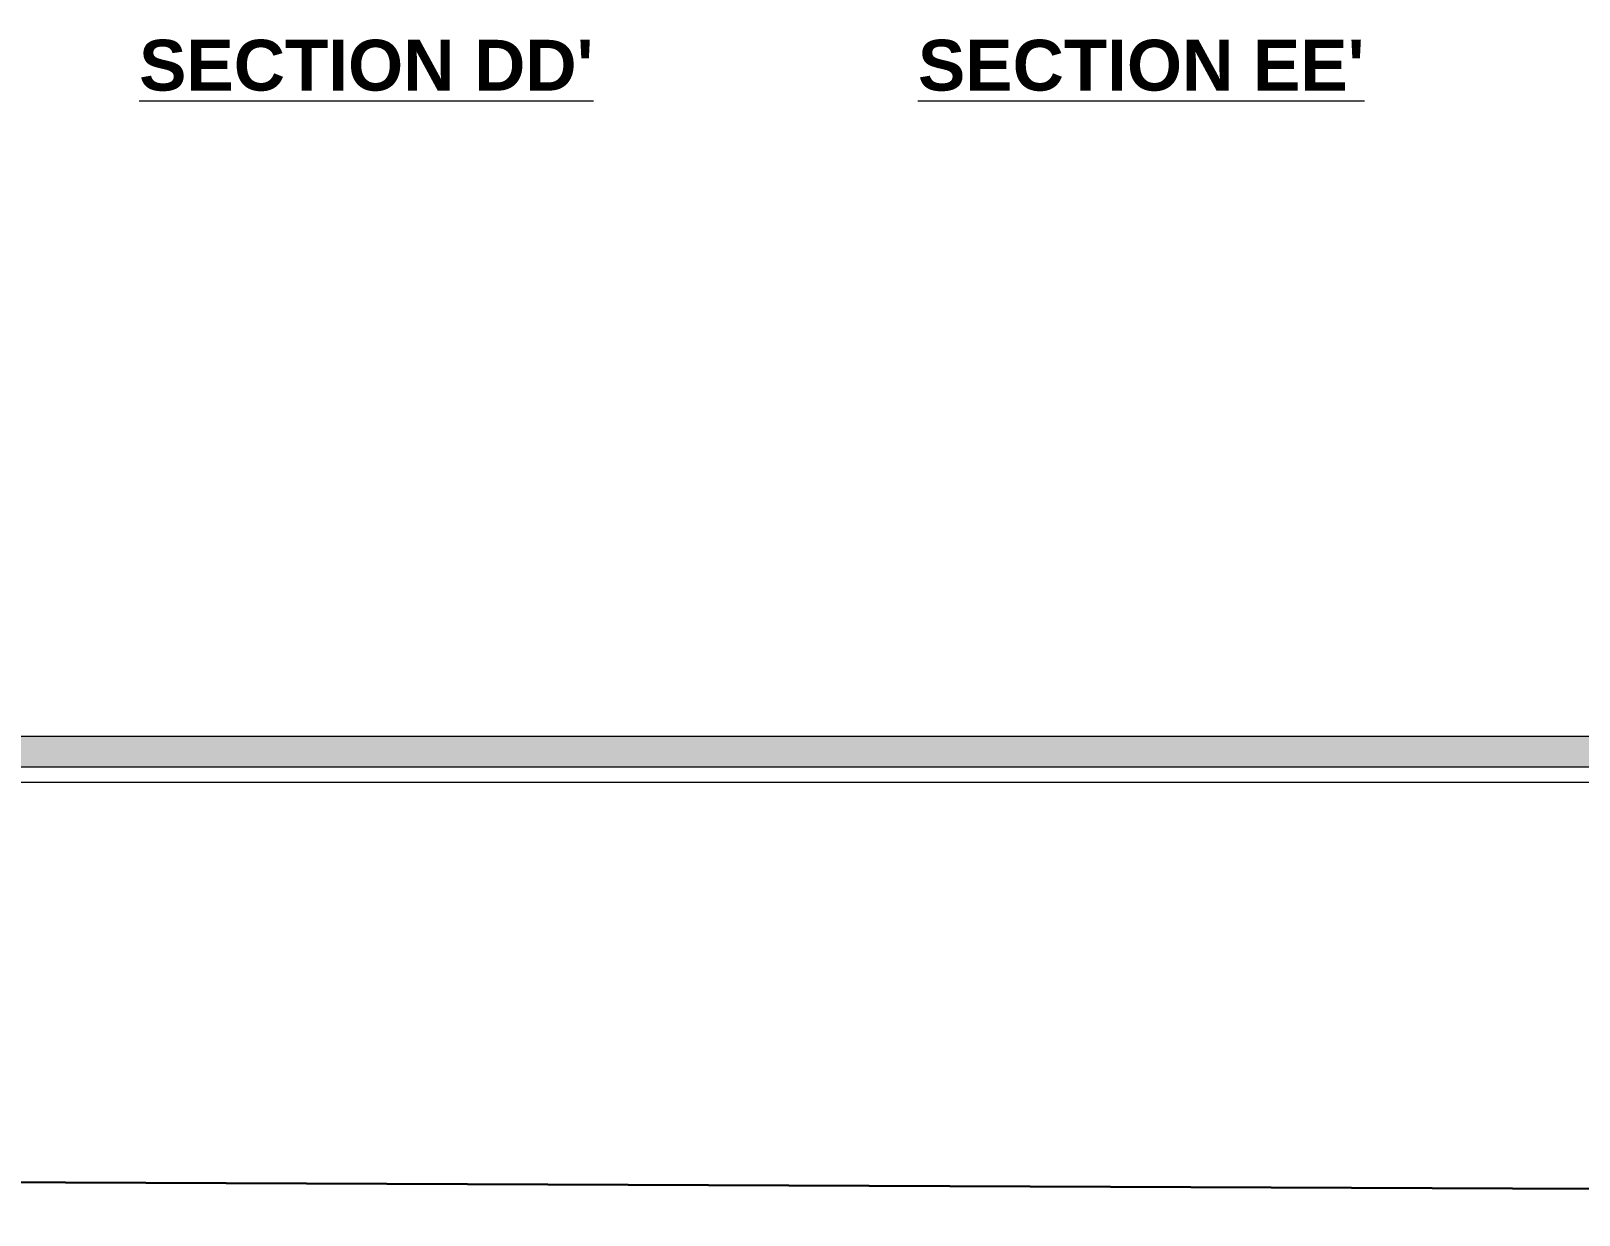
# Model space of a CAD drawing. Header units: millimetres. Extents: x 56222 to 3066687, y -650199 to -121287.
# Drawn here: x 135237.9 to 135359.8, y -184800.2 to -184707 of the extents above; entities that cross this region are included whole.
import ezdxf

# ---------------------------------------------------------------- set-up
doc = ezdxf.new("R2010")
doc.units = ezdxf.units.MM
doc.header["$MEASUREMENT"] = 0
doc.linetypes.add('DASHEDX2', pattern=[1.5, 1, -0.5])
for name, color, linetype, lineweight in [('DIM.', 250, 'Continuous', 13), ('Dimension', 10, 'DASHEDX2', 20), ('TILE', 14, 'Continuous', 9)]:
    doc.layers.add(name, color=color, linetype=linetype, lineweight=lineweight)
doc.styles.get("Standard").update_dxf_attribs({"font": 'arial.ttf', "height": 6})

msp = doc.modelspace()

# ---------------------------------------------------------------- hatches: boundary and pattern name
at = {"layer": 'Dimension', "linetype": 'Continuous', "true_color": 0xd39e00}
h = msp.add_hatch(color=42, dxfattribs=at)
h.paths.add_polyline_path([(135071.708, -184522.314), (135071.708, -184764.957), (135416.432, -184764.957), (135416.432, -184522.314)])
h.paths.add_polyline_path([(135074.127, -184524.734), (135414.012, -184524.734), (135414.012, -184762.537), (135074.127, -184762.537)], flags=16)

# ---------------------------------------------------------------- linework, layer by layer
at = {"layer": 'Dimension', "color": 42, "linetype": 'Continuous', "true_color": 0xd39e00}
for points in [[(135070.498, -184521.105), (135417.641, -184521.105), (135417.641, -184766.166), (135070.498, -184766.166)], [(135071.708, -184522.314), (135416.432, -184522.314), (135416.432, -184764.957), (135071.708, -184764.957)], [(135074.127, -184524.734), (135414.012, -184524.734), (135414.012, -184762.537), (135074.127, -184762.537)]]:
    msp.add_lwpolyline(points, close=True, dxfattribs=at)
at = {"layer": 'TILE', "color": 1, "lineweight": 30}
msp.add_lwpolyline([(134639.111, -184294.843), (135861.002, -184299.902), (135861.002, -184800.209), (134639.111, -184795.15)], close=True, dxfattribs=at)

# ---------------------------------------------------------------- texts
at = {"layer": 'DIM.', "color": 1, "char_height": 4, "attachment_point": 1}
for s, insert in [("{\\fArial|b1|i0|c0|p34;\\LSECTION DD'}", (135246.38, -184707.684)), ("{\\fArial|b1|i0|c0|p34;\\LSECTION EE'}", (135307.718, -184707.684))]:
    msp.add_mtext_dynamic_manual_height_columns(s, width=111.55884, gutter_width=1, heights=[0], dxfattribs=dict(at, insert=insert))

doc.saveas('drawing.dxf')
